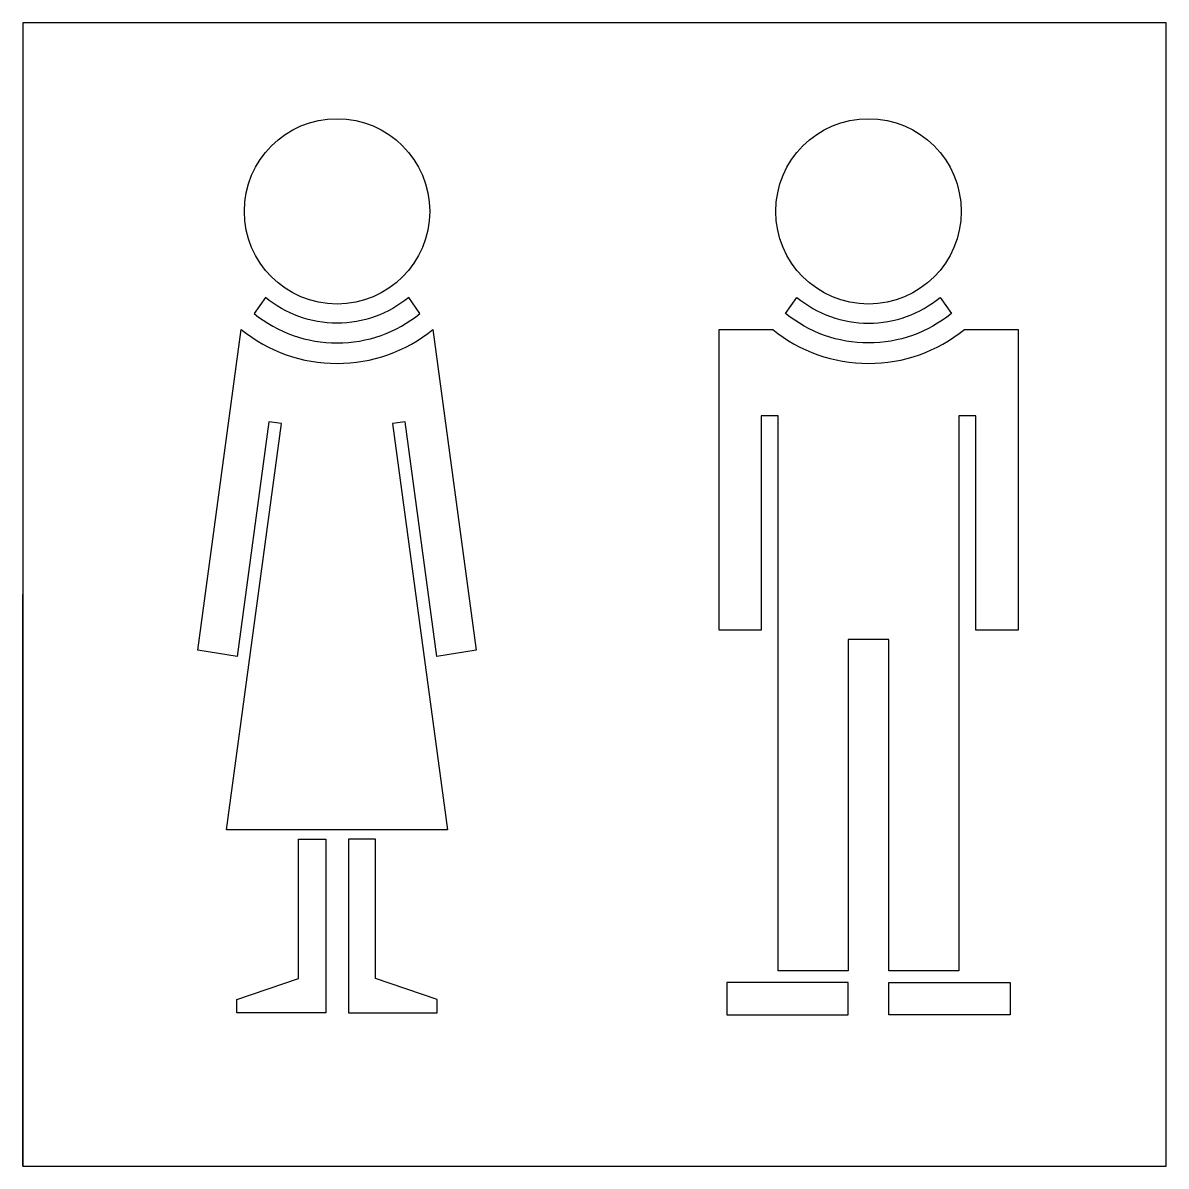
# Model space of a CAD drawing. Extents: x -6 to 6, y -6 to 6.
import ezdxf

# ---------------------------------------------------------------- set-up
doc = ezdxf.new("R2010")
doc.units = 0
doc.layers.add('VEILIG', color=7, linetype='CONTINUOUS')

msp = doc.modelspace()

# ---------------------------------------------------------------- linework, layer by layer
at = {"layer": 'VEILIG', "color": 0}
msp.add_line((-6, -6), (6, -6), dxfattribs=at)
for points in [[(-6, 0), (-6, -6), (6, -6), (6, 6), (-6, 6), (-6, -6)], [(-2.821, -2.568), (-2.821, -4.392), (-3.755, -4.392), (-3.755, -4.252), (-3.106, -4.029), (-3.106, -2.568)], [(-2.583, -2.568), (-2.583, -4.392), (-1.65, -4.392), (-1.65, -4.252), (-2.298, -4.029), (-2.298, -2.568)], [(2.662, -4.072), (1.39, -4.072), (1.39, -4.413), (2.662, -4.413)], [(3.09, -4.072), (4.363, -4.072), (4.363, -4.413), (3.09, -4.413)]]:
    msp.add_lwpolyline(points, close=True, dxfattribs=at)
for points in [[(-2.702, 2.64, 0.172136), (-1.832, 2.949), (-1.95, 3.119, -0.175451), (-2.702, 2.847, -0.175451), (-3.454, 3.119), (-3.572, 2.949, 0.172136)], [(2.125, 3.119, 0.175451), (2.876, 2.847, 0.175451), (3.628, 3.119), (3.746, 2.949, -0.172136), (2.876, 2.64, -0.172136), (2.006, 2.949)], [(-2.702, 2.425, 0.172136), (-1.696, 2.782), (-1.241, -0.586), (-1.654, -0.652), (-1.987, 1.812), (-2.119, 1.794), (-1.543, -2.469), (-2.702, -2.469), (-3.862, -2.469), (-3.286, 1.794), (-3.418, 1.812), (-3.75, -0.652), (-4.163, -0.586), (-3.708, 2.782, 0.172136)], [(2.876, -0.473), (2.662, -0.473), (2.662, -3.949), (1.928, -3.949), (1.928, 1.875), (1.751, 1.875), (1.751, -0.375), (1.307, -0.375), (1.307, 2.782), (1.871, 2.782, 0.172136), (2.876, 2.425, 0.172136), (3.882, 2.782), (4.446, 2.782), (4.446, -0.375), (4.002, -0.375), (4.002, 1.875), (3.825, 1.875), (3.825, -3.949), (3.09, -3.949), (3.09, -0.473)]]:
    msp.add_lwpolyline(points, format="xyb", close=True, dxfattribs=at)
for centre in [(-2.702, 4.021), (2.876, 4.021)]:
    msp.add_circle(centre, 0.973, dxfattribs=at)

doc.saveas('drawing.dxf')
